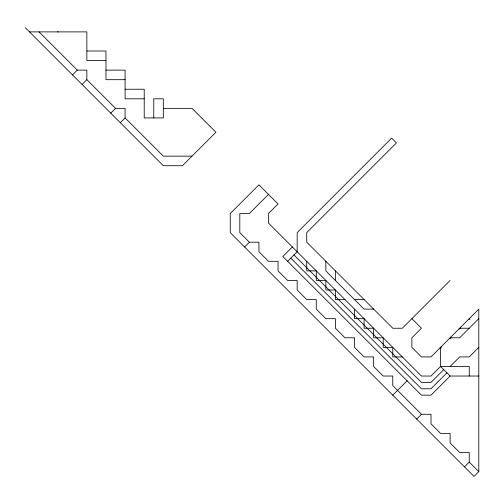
<?xml version="1.0" encoding="UTF-8"?>
<svg xmlns="http://www.w3.org/2000/svg" width="504" height="504" viewBox="0 0 504 504"><rect width="100%" height="100%" fill="white"/><g stroke="black" fill="none" stroke-linecap="round" stroke-linejoin="round"><path stroke-width="0.76" d="M57.601 31.884L58.174 31.884M72.513 74.901L77.295 70.125L86.852 70.125L86.852 79.682L115.529 108.36L125.093 108.36L125.093 117.923L163.328 156.158L192.011 156.158M82.07 84.464L86.852 79.682M110.754 113.142L115.529 108.36M120.311 122.699L125.093 117.923M268.487 194.399L249.367 213.52L239.809 213.52L239.809 232.64L249.367 242.197L258.924 242.197L258.924 251.754L268.487 261.318L278.044 261.318L278.044 270.875L287.608 280.438L297.165 280.438L297.165 289.995L306.728 299.559L316.285 299.559L316.285 309.116L325.842 318.673L335.406 318.673L335.406 328.236L344.963 337.793L354.526 337.793L354.526 347.357L364.083 356.914L373.64 356.914L373.64 366.471L383.204 376.034L392.761 376.034L392.761 385.591L421.445 414.269L431.002 414.269L431.002 423.832L440.559 433.39L450.122 433.39L450.122 442.953L459.679 452.51L469.243 452.51L469.243 462.074L478.8 471.631L474.018 476.412L230.246 232.64L230.246 213.52L258.924 184.842L278.044 203.956L268.487 213.52L268.487 223.077L421.445 376.034L431.002 376.034L440.559 366.471L469.243 366.471L469.243 376.034M244.585 246.979L249.367 242.197M292.383 246.979L282.826 256.536L421.445 395.155L431.002 395.155L450.122 376.034L478.8 376.034M287.608 261.318L297.165 251.754L297.165 232.64L391.665 138.134L396.446 142.916L306.728 232.64L306.728 242.197L392.761 328.236L402.324 328.236L450.122 280.438M392.761 395.155L407.1 380.816M478.8 318.673L459.679 337.793L450.122 337.793M443.747 369.659L431.002 382.404L421.445 382.404L293.977 254.942M450.122 366.471L459.679 356.914L469.243 356.914L478.8 347.357M446.935 372.847L431.002 388.779L421.445 388.779L290.795 258.13M416.663 419.051L421.445 414.269M464.461 466.849L469.243 462.074M29.497 31.884L86.852 31.884L86.852 60.562L105.972 60.562M86.852 51.005L105.972 51.005L105.972 79.682L125.093 79.682M105.972 70.125L125.093 70.125L125.093 98.803L144.213 98.803M125.093 89.24L144.213 89.24L144.213 117.923L163.328 117.923L163.328 98.803L153.77 98.803L153.77 117.923M163.328 108.36L192.011 108.36L215.907 132.262L182.448 165.722L163.328 165.722L25.2 27.588M344.963 299.559L335.406 299.559L335.406 289.995L325.842 289.995L325.842 280.438L316.285 280.438L316.285 270.875L306.728 270.875L306.728 261.318M354.526 299.559L364.083 299.559M373.64 309.116L364.083 309.116L325.842 270.875L325.842 261.318M468.644 319.271L469.835 319.271L469.835 318.074M459.679 328.236L469.243 328.236M459.081 328.835L460.278 328.835L460.278 327.638M449.524 338.392L450.721 338.392L450.721 337.195M439.967 347.949L441.158 347.949L441.158 346.758M402.324 356.914L392.761 356.914L392.761 347.357L383.204 347.357L383.204 337.793L373.64 337.793L373.64 328.236L364.083 328.236L364.083 318.673L354.526 318.673L354.526 309.116M411.881 318.673L421.445 328.236L411.881 337.793L411.881 347.357L421.445 356.914L431.002 356.914L478.8 309.116L478.8 471.631M450.122 376.034L440.559 366.471L440.559 347.357M39.054 31.884L77.295 70.125M335.406 270.875L335.406 280.438"/></g></svg>
